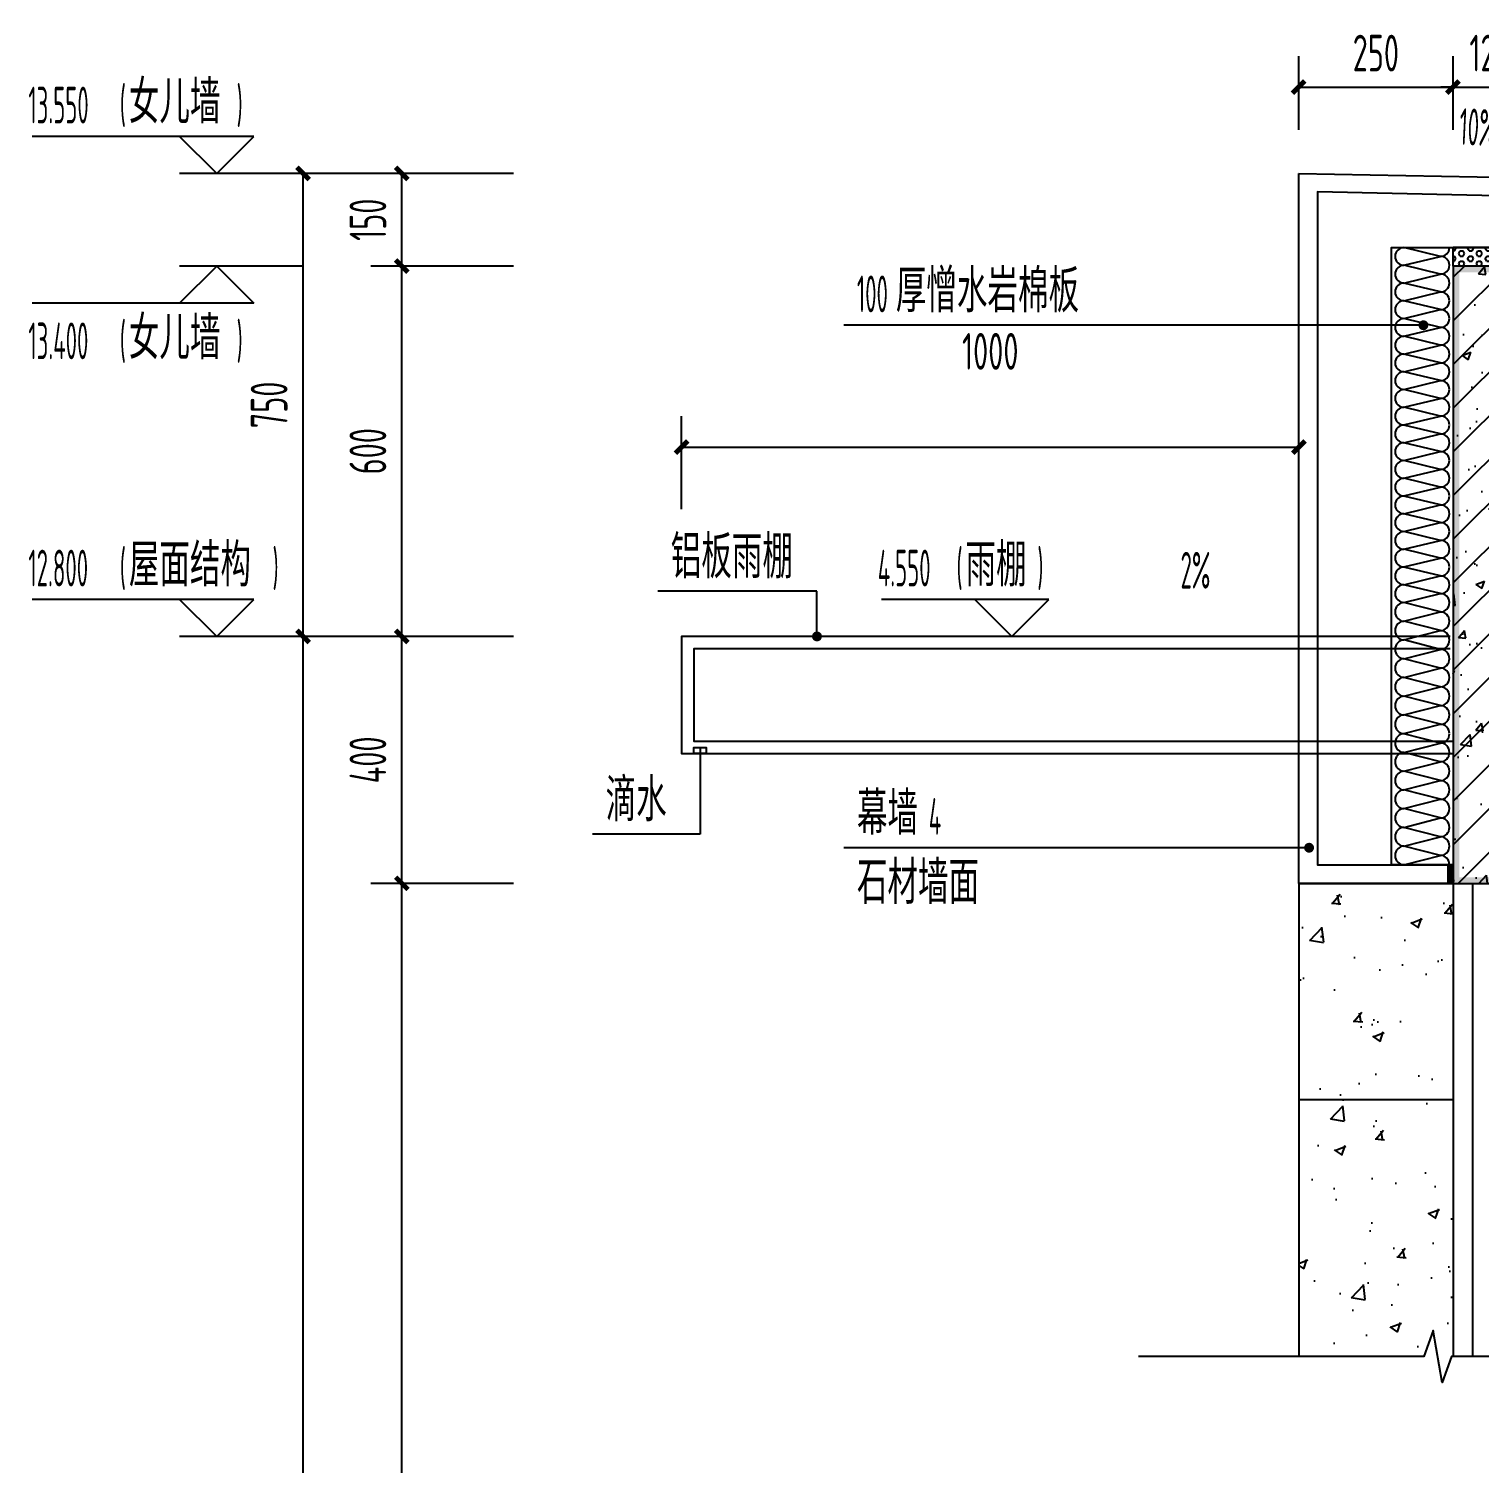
# Model space of a CAD drawing. Extents: x 76956 to 102217, y 21605 to 39570.
# Drawn here: x 96994 to 99344, y 28011 to 30336 of the extents above; entities that cross this region are included whole.
import ezdxf

# ---------------------------------------------------------------- set-up
doc = ezdxf.new("R2010")
doc.units = 0
doc.header["$LTSCALE"] = 1000
doc.header["$MEASUREMENT"] = 0
for name, color, linetype in [('01-标注_尺寸', 124, 'Continuous'), ('01-标注_标高', 200, 'Continuous'), ('01-标注_符号', 200, 'Continuous'), ('02-TEXT_标注', 130, 'Continuous'), ('05-填充_156', 156, 'Continuous'), ('05-填充_天正', 26, 'Continuous'), ('A-D-玻璃剖线', 130, 'Continuous'), ('A-SUR_保温', 222, 'Continuous'), ('A_STR-砼墙', 51, 'Continuous'), ('A_STR-砼柱', 51, 'Continuous'), ('D_石材', 111, 'Continuous'), ('D_石材E', 114, 'Continuous'), ('D_铝板', 181, 'Continuous'), ('PUB_WALL', 9, 'Continuous'), ('钢龙骨', 173, 'Continuous')]:
    doc.layers.add(name, color=color, linetype=linetype)
doc.styles.add('_TCH_DIM', font='ros1.shx', dxfattribs={"width": 0.75, "bigfont": 'jd.shx'})
doc.styles.add('_TCH_DIM_T3', font='ros1.shx', dxfattribs={"width": 0.705882, "bigfont": 'jd.shx'})
doc.dimstyles.new('_TCH_ARCH&&20', dxfattribs={"dimtxt": 59.5, "dimasz": 20, "dimexe": 50, "dimexo": 60, "dimgap": 25.25, "dimtad": 1, "dimdec": 0, "dimzin": 0, "dimdsep": 46, "dimtxsty": '_TCH_DIM_T3', "dimblk": 'ARCHTICK', "dimcen": 0.09, "dimclrt": 7, "dimazin": 2, "dimtfac": 1, "dimtdec": 0, "dimtix": 1, "dimtmove": 2, "dimatfit": 3, "dimfxl": 0, "dimtolj": 1, "dimtzin": 0, "dimarcsym": 0})
pattern_1 = [(45, (0, 0), (-35.35534, 35.35534), []), (50, (0, 0), (143.45204, -12.55043), [15, -165]), (355, (0, 0), (-27.75027, 150.43843), [12, -132]), (100.4514, (11.95, -1.05), (115.70188, 137.8879), [12.74804, -140.22842]), (46.1842, (0, 40), (213.4482, -33.1038), [22.5, -247.5]), (96.6356, (17.79, 37.24), (186.93254, 194.82357), [19.12206, -210.3426]), (351.1842, (0, 40), (186.9324, 194.8237), [18, -198]), (21, (20, 30), (119.38141, -80.52378), [15, -165]), (326, (20, 30), (48.66307, 145.03), [12, -132]), (71.4514, (29.95, 23.29), (168.04453, 64.5061), [12.74804, -140.22842]), (37.5, (0, 0), (2.43197, 66.57877), [0, -130.4, 0, -134, 0, -132.5]), (7.5, (0, 0), (52.613907, 78.88234), [0, -76.4, 0, -127.4, 0, -50.5]), (327.5, (-44.6, 0), (106.764487, -4.510974), [0, -50, 0, -156, 0, -207]), (317.5, (-64.6, 0), (116.63723, 20.021), [0, -65, 0, -103.6, 0, -147])]

# ---------------------------------------------------------------- blocks, each defined once
blk = doc.blocks.new('$LinePat$岩棉板')
at = {"color": 0}
for p, q in [((0, -17), (12, -67)), ((12, -67), (24, -17))]:
    blk.add_line(p, q, dxfattribs=at)
for centre, start, end in [((12, -17), 0, 180), ((0, -67), 270, 0), ((24, -67), 180, 270)]:
    blk.add_arc(centre, 12, start, end, dxfattribs=at)
at = {"layer": 'Defpoints'}
blk.add_point((0, 0.1), dxfattribs=at)
at = {"layer": 'Defpoints', "color": 0}
blk.add_point((24, -84), dxfattribs=at)
blk = doc.blocks.new('_ArchTick')
at = {"color": 0, "linetype": 'ByBlock', "const_width": 0.4}
blk.add_lwpolyline([(-0.5, -0.5), (0.5, 0.5)], dxfattribs=at)
blk = doc.blocks.new('*D197')
at = {"layer": '01-标注_尺寸', "color": 0, "lineweight": -2, "transparency": 16777216}
for p, q in [((99050.7, 30172.9), (99050.7, 30291.9)), ((99300.7, 30172.9), (99300.7, 30291.9)), ((99050.7, 30241.9), (99300.7, 30241.9))]:
    blk.add_line(p, q, dxfattribs=at)
at = {"layer": 'Defpoints', "color": 0, "transparency": 16777216}
for p in [(99300.7, 30241.9), (99050.7, 30112.9), (99300.7, 30112.9)]:
    blk.add_point(p, dxfattribs=at)
at = {"layer": '01-标注_尺寸', "color": 0, "lineweight": -2, "transparency": 16777216, "xscale": 20, "yscale": 20, "zscale": 20, "rotation": 180}
blk.add_blockref('_ArchTick', (99050.7, 30241.9), dxfattribs=at)
at = {"layer": '01-标注_尺寸', "color": 0, "lineweight": -2, "transparency": 16777216, "xscale": 20, "yscale": 20, "zscale": 20}
blk.add_blockref('_ArchTick', (99300.7, 30241.9), dxfattribs=at)
at = {"layer": '01-标注_尺寸', "color": 7, "transparency": 16777216, "insert": (99175.7, 30296.9), "char_height": 59.5, "attachment_point": 5, "style": '_TCH_DIM_T3'}
blk.add_mtext('\\A1;250', dxfattribs=at)
blk = doc.blocks.new('*D198')
at = {"layer": '01-标注_尺寸', "color": 0, "lineweight": -2, "transparency": 16777216}
for p, q in [((99300.7, 30172.9), (99300.7, 30291.9)), ((99420.7, 30172.9), (99420.7, 30291.9)), ((99300.7, 30241.9), (99280.7, 30241.9)), ((99300.7, 30241.9), (99420.7, 30241.9)), ((99420.7, 30241.9), (99440.7, 30241.9))]:
    blk.add_line(p, q, dxfattribs=at)
at = {"layer": 'Defpoints', "color": 0, "transparency": 16777216}
for p in [(99420.7, 30241.9), (99300.7, 30112.9), (99420.7, 30112.9)]:
    blk.add_point(p, dxfattribs=at)
at = {"layer": '01-标注_尺寸', "color": 0, "lineweight": -2, "transparency": 16777216, "xscale": 20, "yscale": 20, "zscale": 20}
blk.add_blockref('_ArchTick', (99300.7, 30241.9), dxfattribs=at)
at = {"layer": '01-标注_尺寸', "color": 0, "lineweight": -2, "transparency": 16777216, "xscale": 20, "yscale": 20, "zscale": 20, "rotation": 180}
blk.add_blockref('_ArchTick', (99420.7, 30241.9), dxfattribs=at)
at = {"layer": '01-标注_尺寸', "color": 7, "transparency": 16777216, "insert": (99360.7, 30296.9), "char_height": 59.5, "attachment_point": 5, "style": '_TCH_DIM_T3'}
blk.add_mtext('\\A1;120', dxfattribs=at)
blk = doc.blocks.new('*D202')
at = {"layer": '01-标注_尺寸', "color": 0, "lineweight": -2, "transparency": 16777216}
for p, q in [((97778.8, 28952), (97547.8, 28952)), ((97597.8, 26752), (97597.8, 28952)), ((97778.8, 26752), (97547.8, 26752))]:
    blk.add_line(p, q, dxfattribs=at)
at = {"layer": 'Defpoints', "color": 0, "transparency": 16777216}
for p in [(97597.8, 28952), (97838.8, 28952), (97838.8, 26752)]:
    blk.add_point(p, dxfattribs=at)
at = {"layer": '01-标注_尺寸', "color": 0, "lineweight": -2, "transparency": 16777216, "xscale": 20, "yscale": 20, "zscale": 20}
for p, rotation in [((97597.8, 28952), 90), ((97597.8, 26752), 270)]:
    blk.add_blockref('_ArchTick', p, dxfattribs=dict(at, rotation=rotation))
at = {"layer": '01-标注_尺寸', "color": 7, "transparency": 16777216, "insert": (97542.8, 27852), "char_height": 59.5, "attachment_point": 5, "rotation": 90, "style": '_TCH_DIM_T3'}
blk.add_mtext('\\A1;2200', dxfattribs=at)
blk = doc.blocks.new('*D203')
at = {"layer": '01-标注_尺寸', "color": 0, "lineweight": -2, "transparency": 16777216}
for p, q in [((97778.8, 29352), (97547.8, 29352)), ((97597.8, 28952), (97597.8, 29352)), ((97778.8, 28952), (97547.8, 28952))]:
    blk.add_line(p, q, dxfattribs=at)
at = {"layer": 'Defpoints', "color": 0, "transparency": 16777216}
for p in [(97597.8, 29352), (97838.8, 29352), (97838.8, 28952)]:
    blk.add_point(p, dxfattribs=at)
at = {"layer": '01-标注_尺寸', "color": 0, "lineweight": -2, "transparency": 16777216, "xscale": 20, "yscale": 20, "zscale": 20}
for p, rotation in [((97597.8, 29352), 90), ((97597.8, 28952), 270)]:
    blk.add_blockref('_ArchTick', p, dxfattribs=dict(at, rotation=rotation))
at = {"layer": '01-标注_尺寸', "color": 7, "transparency": 16777216, "insert": (97542.8, 29152), "char_height": 59.5, "attachment_point": 5, "rotation": 90, "style": '_TCH_DIM_T3'}
blk.add_mtext('\\A1;400', dxfattribs=at)
blk = doc.blocks.new('*D204')
at = {"layer": '01-标注_尺寸', "color": 0, "lineweight": -2, "transparency": 16777216}
for p, q in [((97778.8, 29952), (97547.8, 29952)), ((97597.8, 29352), (97597.8, 29952)), ((97778.8, 29352), (97547.8, 29352))]:
    blk.add_line(p, q, dxfattribs=at)
at = {"layer": 'Defpoints', "color": 0, "transparency": 16777216}
for p in [(97597.8, 29952), (97838.8, 29952), (97838.8, 29352)]:
    blk.add_point(p, dxfattribs=at)
at = {"layer": '01-标注_尺寸', "color": 0, "lineweight": -2, "transparency": 16777216, "xscale": 20, "yscale": 20, "zscale": 20}
for p, rotation in [((97597.8, 29952), 90), ((97597.8, 29352), 270)]:
    blk.add_blockref('_ArchTick', p, dxfattribs=dict(at, rotation=rotation))
at = {"layer": '01-标注_尺寸', "color": 7, "transparency": 16777216, "insert": (97542.8, 29652), "char_height": 59.5, "attachment_point": 5, "rotation": 90, "style": '_TCH_DIM_T3'}
blk.add_mtext('\\A1;600', dxfattribs=at)
blk = doc.blocks.new('*D205')
at = {"layer": '01-标注_尺寸', "color": 0, "lineweight": -2, "transparency": 16777216}
for p, q in [((97778.8, 30102), (97547.8, 30102)), ((97597.8, 29952), (97597.8, 30102)), ((97778.8, 29952), (97547.8, 29952))]:
    blk.add_line(p, q, dxfattribs=at)
at = {"layer": 'Defpoints', "color": 0, "transparency": 16777216}
for p in [(97597.8, 30102), (97838.8, 30102), (97838.8, 29952)]:
    blk.add_point(p, dxfattribs=at)
at = {"layer": '01-标注_尺寸', "color": 0, "lineweight": -2, "transparency": 16777216, "xscale": 20, "yscale": 20, "zscale": 20}
for p, rotation in [((97597.8, 30102), 90), ((97597.8, 29952), 270)]:
    blk.add_blockref('_ArchTick', p, dxfattribs=dict(at, rotation=rotation))
at = {"layer": '01-标注_尺寸', "color": 7, "transparency": 16777216, "insert": (97542.8, 30027), "char_height": 59.5, "attachment_point": 5, "rotation": 90, "style": '_TCH_DIM_T3'}
blk.add_mtext('\\A1;150', dxfattribs=at)
blk = doc.blocks.new('*D206')
at = {"layer": '01-标注_尺寸', "color": 0, "lineweight": -2, "transparency": 16777216}
for p, q in [((98051, 29558.4), (98051, 29708.8)), ((99051, 29558.4), (99051, 29708.8)), ((98051, 29658.8), (99051, 29658.8))]:
    blk.add_line(p, q, dxfattribs=at)
at = {"layer": 'Defpoints', "color": 0, "transparency": 16777216}
for p in [(99051, 29658.8), (98051, 29498.4), (99051, 29498.4)]:
    blk.add_point(p, dxfattribs=at)
at = {"layer": '01-标注_尺寸', "color": 0, "lineweight": -2, "transparency": 16777216, "xscale": 20, "yscale": 20, "zscale": 20, "rotation": 180}
blk.add_blockref('_ArchTick', (98051, 29658.8), dxfattribs=at)
at = {"layer": '01-标注_尺寸', "color": 0, "lineweight": -2, "transparency": 16777216, "xscale": 20, "yscale": 20, "zscale": 20}
blk.add_blockref('_ArchTick', (99051, 29658.8), dxfattribs=at)
at = {"layer": '01-标注_尺寸', "color": 7, "transparency": 16777216, "insert": (98551, 29813.8), "char_height": 59.5, "attachment_point": 5, "style": '_TCH_DIM_T3'}
blk.add_mtext('\\A1;1000', dxfattribs=at)
blk = doc.blocks.new('*D207')
at = {"layer": '01-标注_尺寸', "color": 0, "lineweight": -2, "transparency": 16777216}
for p, q in [((97618.8, 29352), (97387.8, 29352)), ((97437.8, 26152), (97437.8, 29352)), ((97618.8, 26152), (97387.8, 26152))]:
    blk.add_line(p, q, dxfattribs=at)
at = {"layer": 'Defpoints', "color": 0, "transparency": 16777216}
for p in [(97437.8, 29352), (97678.8, 29352), (97678.8, 26152)]:
    blk.add_point(p, dxfattribs=at)
at = {"layer": '01-标注_尺寸', "color": 0, "lineweight": -2, "transparency": 16777216, "xscale": 20, "yscale": 20, "zscale": 20}
for p, rotation in [((97437.8, 29352), 90), ((97437.8, 26152), 270)]:
    blk.add_blockref('_ArchTick', p, dxfattribs=dict(at, rotation=rotation))
at = {"layer": '01-标注_尺寸', "color": 7, "transparency": 16777216, "insert": (97382.8, 27752), "char_height": 59.5, "attachment_point": 5, "rotation": 90, "style": '_TCH_DIM_T3'}
blk.add_mtext('\\A1;3200', dxfattribs=at)
blk = doc.blocks.new('*D208')
at = {"layer": '01-标注_尺寸', "color": 0, "lineweight": -2, "transparency": 16777216}
for p, q in [((97618.8, 30102), (97387.8, 30102)), ((97437.8, 29352), (97437.8, 30102)), ((97618.8, 29352), (97387.8, 29352))]:
    blk.add_line(p, q, dxfattribs=at)
at = {"layer": 'Defpoints', "color": 0, "transparency": 16777216}
for p in [(97437.8, 30102), (97678.8, 30102), (97678.8, 29352)]:
    blk.add_point(p, dxfattribs=at)
at = {"layer": '01-标注_尺寸', "color": 0, "lineweight": -2, "transparency": 16777216, "xscale": 20, "yscale": 20, "zscale": 20}
for p, rotation in [((97437.8, 30102), 90), ((97437.8, 29352), 270)]:
    blk.add_blockref('_ArchTick', p, dxfattribs=dict(at, rotation=rotation))
at = {"layer": '01-标注_尺寸', "color": 7, "transparency": 16777216, "insert": (97382.8, 29727), "char_height": 59.5, "attachment_point": 5, "rotation": 90, "style": '_TCH_DIM_T3'}
blk.add_mtext('\\A1;750', dxfattribs=at)

msp = doc.modelspace()

# ---------------------------------------------------------------- hatches: boundary and pattern name
at = {"layer": '05-填充_156'}
h = msp.add_hatch(dxfattribs=at)
h.set_pattern_fill('AR-CONC', color=256, scale=100)
h.set_pattern_definition([(50, (-143256.36, 322496.94), (182.18467, -15.939086), [19.05, -209.55]), (355, (-143256.36, 322496.94), (-35.24283, 191.05664), [15.24, -167.64]), (100.451, (-143241.18, 322495.6), (146.9425, 175.11669), [16.19, -178.09]), (46.1842, (-143256.36, 322547.74), (271.07904, -42.04233), [28.575, -314.325]), (96.6356, (-143233.77, 322544.23), (237.40423, 247.42556), [24.285, -267.135]), (351.184, (-143256.36, 322547.74), (237.4046, 247.42512), [22.86, -251.46]), (21, (-143230.96, 322535.04), (151.61488, -102.26552), [19.05, -209.55]), (326, (-143230.96, 322535.04), (61.80203, 184.18797), [15.24, -167.64]), (71.4514, (-143218.33, 322526.51), (213.41649, 81.92286), [16.19, -178.09]), (37.5, (-143256.36, 322496.937), (3.088603, 84.555039), [0, -165.608, 0, -170.18, 0, -168.275]), (7.5, (-143256.36, 322496.94), (66.819663, 100.180575), [0, -97.028, 0, -161.798, 0, -64.135]), (327.5, (-143313, 322496.94), (135.590595, -5.728744), [0, -63.5, 0, -198.12, 0, -262.89]), (317.5, (-143338.4, 322496.94), (148.12918, 25.42649), [0, -82.55, 0, -131.572, 0, -186.69])])
h.paths.add_polyline_path([(99301, 27898.9), (99051, 27898.9), (99051, 26867), (99301, 26867)])
h.paths.add_polyline_path([(99051, 28185.5), (99301, 28185.5), (99301, 28952), (99051, 28952)])
at = {"layer": '05-填充_天正'}
h = msp.add_hatch(dxfattribs=at)
h.set_pattern_fill('钢筋混凝土', color=256, scale=20, style=0)
h.set_pattern_definition(pattern_1)
h.paths.add_polyline_path([(99301, 29352), (99421, 29352), (99421, 29952), (99301, 29952)])
h = msp.add_hatch(dxfattribs=at)
h.set_pattern_fill('钢筋混凝土', color=256, scale=20, style=0)
h.set_pattern_definition(pattern_1)
h.paths.add_polyline_path([(99301, 28952), (99601, 28952), (99601, 29352), (99301, 29352)])
at = {"layer": 'A-SUR_保温'}
h = msp.add_hatch(dxfattribs=at)
h.set_pattern_fill('HEX', color=26, scale=5)
h.set_pattern_definition([(0, (0, 0), (0, 8.24889), [4.7625, -9.525]), (120, (0, 0), (-7.1437483, -4.124445), [4.7625, -9.525]), (60, (4.7625, 0), (-7.1437483, 4.124445), [4.7625, -9.525])])
h.paths.add_polyline_path([(99301, 29952), (99301, 29982), (99451, 29982), (99451, 29502), (99421, 29502), (99421, 29952)])
at = {"layer": 'A_STR-砼柱'}
msp.add_hatch(color=256, dxfattribs=at).paths.add_polyline_path([(99601, 29242), (99591, 29242), (99591, 28962), (99311, 28962), (99311, 29352), (99301, 29352), (99301, 28952), (99601, 28952)])
at = {"layer": 'PUB_WALL'}
for points in [[(99301, 29352), (99311, 29352), (99311, 29952), (99301, 29952)], [(99421, 29952), (99301, 29952), (99301, 29942), (99421, 29942)]]:
    msp.add_hatch(color=256, dxfattribs=at).paths.add_polyline_path(points)

# ---------------------------------------------------------------- linework, layer by layer
at = {"color": 26}
msp.add_lwpolyline([(99301, 29952), (99301, 29982), (99451, 29982), (99451, 29502), (99421, 29502), (99421, 29952)], close=True, dxfattribs=at)
at = {"layer": '01-标注_标高'}
for p, q in [((97357.8, 30162), (96998.8, 30162)), ((97297.8, 30102), (97237.8, 30162)), ((97297.8, 30102), (97357.8, 30162)), ((97437.8, 30102), (97237.8, 30102)), ((97297.8, 29952), (97237.8, 29892)), ((97437.8, 29952), (97237.8, 29952)), ((97297.8, 29952), (97357.8, 29892)), ((97357.8, 29892), (96998.8, 29892)), ((97357.8, 29412), (96998.8, 29412)), ((97297.8, 29352), (97237.8, 29412)), ((97297.8, 29352), (97357.8, 29412)), ((98646.1, 29412), (98374.8, 29412)), ((98586.1, 29352), (98526.1, 29412)), ((98586.1, 29352), (98646.1, 29412)), ((97437.8, 29352), (97237.8, 29352)), ((98726.1, 29352), (98526.1, 29352))]:
    msp.add_line(p, q, dxfattribs=at)
at = {"layer": '01-标注_符号'}
for p, q in [((98924.1, 29856.1), (98314, 29856.1)), ((99252.7, 29856.1), (98924.1, 29856.1)), ((98270.3, 29425.2), (98012.4, 29425.2)), ((98270.3, 29352), (98270.3, 29425.2)), ((98081, 29172.3), (98081, 29031.6)), ((98081, 29031.6), (97906.9, 29031.6)), ((98924.1, 29009.7), (98314, 29009.7)), ((99067.5, 29009.7), (98924.1, 29009.7))]:
    msp.add_line(p, q, dxfattribs=at)
for points in [[(99228.2, 30131.5, 0, 0, 0), (99386.9, 30123.8, 16, 0, 0), (99446.9, 30120.9, 0, 0, 0)], [(98972.5, 29408.5, 0, 0, 0), (98846, 29408.5, 16, 0, 0), (98786, 29408.5, 0, 0, 0)]]:
    msp.add_lwpolyline(points, format="xyseb", dxfattribs=at)
at = {"layer": '01-标注_符号', "const_width": 8}
for points in [[(99256.7, 29856.1, 1), (99248.7, 29856.1, 1)], [(98270.3, 29348, 1), (98270.3, 29356, 1)], [(99071.5, 29009.7, 1), (99063.5, 29009.7, 1)]]:
    msp.add_lwpolyline(points, format="xyb", close=True, dxfattribs=at)
at = {"layer": '01-标注_符号'}
msp.add_lwpolyline([(99761, 28185.5), (99298.5, 28185.5), (99283.2, 28143.5), (99268.4, 28227.5), (99253.5, 28185.5), (98791, 28185.5)], dxfattribs=at)
at = {"layer": 'A-D-玻璃剖线'}
for p, q in [((99301, 28952), (99301, 28185.5)), ((99332.1, 28952), (99332.1, 28185.5))]:
    msp.add_line(p, q, dxfattribs=at)
at = {"layer": 'A-SUR_保温'}
msp.add_line((99301, 29952), (99301, 29982), dxfattribs=at)
for points in [[(99201, 29407), (99201, 29982), (99301, 29982)], [(99456, 29982), (99301, 29982)], [(99301, 28982), (99201, 28982), (99201, 29407)]]:
    msp.add_lwpolyline(points, dxfattribs=at)
at = {"layer": 'A_STR-砼墙'}
for p, q in [((99301, 29952), (99301, 29352)), ((99421, 29952), (99301, 29952))]:
    msp.add_line(p, q, dxfattribs=at)
at = {"layer": 'A_STR-砼柱'}
for p, q in [((99301, 29352), (99301, 28952)), ((99301, 28952), (99601, 28952))]:
    msp.add_line(p, q, dxfattribs=at)
at = {"layer": 'D_石材'}
msp.add_lwpolyline([(99051, 30102), (99570.7, 30092), (99570.7, 29902), (99540.7, 29902), (99540.7, 30062), (99081, 30072), (99081, 28982), (99301, 28982), (99301, 28952), (99051, 28952)], close=True, dxfattribs=at)
at = {"layer": 'D_石材E'}
for p, q in [((99051, 28952), (99051, 28185.5)), ((99051, 28952), (99301, 28952)), ((99051, 28602), (99301, 28602))]:
    msp.add_line(p, q, dxfattribs=at)
at = {"layer": 'D_铝板'}
for points in [[(99296, 29352), (98051, 29352), (98051, 29162.3), (99301, 29162.3)], [(99296, 29332), (98071, 29332), (98071, 29182.3), (99301, 29182.3)]]:
    msp.add_lwpolyline(points, dxfattribs=at)
msp.add_lwpolyline([(98071, 29162.3), (98071, 29172.3), (98091, 29172.3), (98091, 29162.3)], close=True, dxfattribs=at)
at = {"layer": '钢龙骨', "const_width": 10}
msp.add_lwpolyline([(99296, 28952), (99296, 28981.7)], dxfattribs=at)

# ---------------------------------------------------------------- block references
at = {"layer": 'A-SUR_保温', "yscale": 1.188379012465143, "zscale": 1.188379012465143}
for p, xscale, rotation in [((99201, 29953.2), 1.197916665666765, 89.999999999739), ((99201, 29924.5), 1.197916665666765, 89.999999999739), ((99201, 29895.7), 1.197916665666765, 89.999999999739), ((99201, 29867), 1.197916665666765, 89.999999999739), ((99201, 29838.2), 1.197916665666765, 89.999999999739), ((99201, 29809.5), 1.197916665666765, 89.999999999739), ((99201, 29780.7), 1.197916665666765, 89.999999999739), ((99201, 29752), 1.197916665666765, 89.999999999739), ((99201, 29723.2), 1.197916665666765, 89.999999999739), ((99201, 29694.5), 1.197916665666765, 89.999999999739), ((99201, 29665.7), 1.197916665666765, 89.999999999739), ((99201, 29637), 1.197916665666765, 89.999999999739), ((99201, 29608.2), 1.197916665666765, 89.999999999739), ((99201, 29579.5), 1.197916665666765, 89.999999999739), ((99201, 29550.7), 1.197916665666765, 89.999999999739), ((99201, 29522), 1.197916665666765, 89.999999999739), ((99201, 29493.2), 1.197916665666765, 89.999999999739), ((99201, 29464.5), 1.197916665666765, 89.999999999739), ((99201, 29435.7), 1.197916665666765, 89.999999999739), ((99201, 29407), 1.197916665666765, 89.999999999739), ((99201, 29376.6), 1.26488095132342, 90.00000000036488), ((99201, 29346.3), 1.26488095132342, 90.00000000036488), ((99201, 29315.9), 1.26488095132342, 90.00000000036488), ((99201, 29285.5), 1.26488095132342, 90.00000000036488), ((99201, 29255.2), 1.26488095132342, 90.00000000036488), ((99201, 29224.8), 1.26488095132342, 90.00000000036488), ((99201, 29194.5), 1.26488095132342, 90.00000000036488), ((99201, 29164.1), 1.26488095132342, 90.00000000036488), ((99201, 29133.8), 1.26488095132342, 90.00000000036488), ((99201, 29103.4), 1.26488095132342, 90.00000000036488), ((99201, 29073), 1.26488095132342, 90.00000000036488), ((99201, 29042.7), 1.26488095132342, 90.00000000036488), ((99201, 29012.3), 1.26488095132342, 90.00000000036488), ((99201, 28982), 1.26488095132342, 90.00000000036488)]:
    msp.add_blockref('$LinePat$岩棉板', p, dxfattribs=dict(at, xscale=xscale, rotation=rotation))

# ---------------------------------------------------------------- texts
at = {"layer": '02-TEXT_标注', "style": '_TCH_DIM'}
for s, height, width, p in [('女儿墙', 69.46, 0.75, (97155.5, 30183)), ('13.550', 59.5, 0.529412, (96992.8, 30183)), ('(', 59.5, 0.529412, (97140.8, 30183)), (')', 59.5, 0.529412, (97330.1, 30183)), ('厚憎水岩棉板', 69.46, 0.75, (98398, 29877.1)), ('100', 59.5, 0.529412, (98335, 29877.1)), ('女儿墙', 69.46, 0.75, (97155.5, 29801)), ('13.400', 59.5, 0.529412, (96992.8, 29801)), ('(', 59.5, 0.529412, (97140.8, 29801)), (')', 59.5, 0.529412, (97330.1, 29801)), ('屋面结构', 69.46, 0.75, (97155.5, 29433)), ('铝板雨棚', 69.46, 0.75, (98033.4, 29446.2)), ('雨棚', 69.46, 0.75, (98510.9, 29433)), ('12.800', 59.5, 0.529412, (96992.8, 29433)), ('(', 59.5, 0.529412, (97140.8, 29433)), (')', 59.5, 0.529412, (97388.3, 29433)), ('4.550', 59.5, 0.529412, (98368.8, 29433)), ('(', 59.5, 0.529412, (98496.2, 29433)), (')', 59.5, 0.529412, (98627.3, 29433)), ('2%%%', 59.5, 0.529412, (98859.3, 29429.5)), ('滴水', 69.46, 0.75, (97927.9, 29052.6)), ('幕墙', 69.46, 0.75, (98335, 29030.7)), ('4', 59.5, 0.529412, (98451.4, 29030.7)), ('石材墙面', 69.46, 0.75, (98335, 28918.7))]:
    msp.add_text(s, height=height, dxfattribs=dict(at, width=width)).set_placement(p)
at = {"layer": '02-TEXT_标注', "style": '_TCH_DIM', "width": 0.529412}
msp.add_text('10%', height=59.5, rotation=357.2334, dxfattribs=at).set_placement((99309.7, 30148.6))

# ---------------------------------------------------------------- dimensions: what is measured, and where the dimension line sits
at = {"layer": '01-标注_尺寸'}
for p1, p2, distance, picture, middle in [((99050.7, 30112.9), (99300.7, 30112.9), 129, '*D197', (99175.7, 30296.9)), ((99300.7, 30112.9), (99420.7, 30112.9), 129, '*D198', (99360.7, 30296.9)), ((97678.8, 29352), (97678.8, 30102), 241, '*D208', (97382.8, 29727)), ((97838.8, 29952), (97838.8, 30102), 241, '*D205', (97542.8, 30027)), ((97838.8, 29352), (97838.8, 29952), 241, '*D204', (97542.8, 29652)), ((97678.8, 26152), (97678.8, 29352), 241, '*D207', (97382.8, 27752)), ((97838.8, 28952), (97838.8, 29352), 241, '*D203', (97542.8, 29152)), ((97838.8, 26752), (97838.8, 28952), 241, '*D202', (97542.8, 27852))]:
    dim = msp.add_aligned_dim(p1=p1, p2=p2, distance=distance, dimstyle='_TCH_ARCH&&20', dxfattribs=at)
    dim.commit()
    dim.dimension.update_dxf_attribs({"geometry": picture, "text_midpoint": middle})
dim = msp.add_linear_dim(base=(99051, 29658.8), p1=(98051, 29498.4), p2=(99051, 29498.4), angle=0, dimstyle='_TCH_ARCH&&20', dxfattribs=at)
dim.commit()
dim.dimension.update_dxf_attribs({"geometry": '*D206', "text_midpoint": (98551, 29813.8), "dimtype": 161})

doc.saveas('drawing.dxf')
